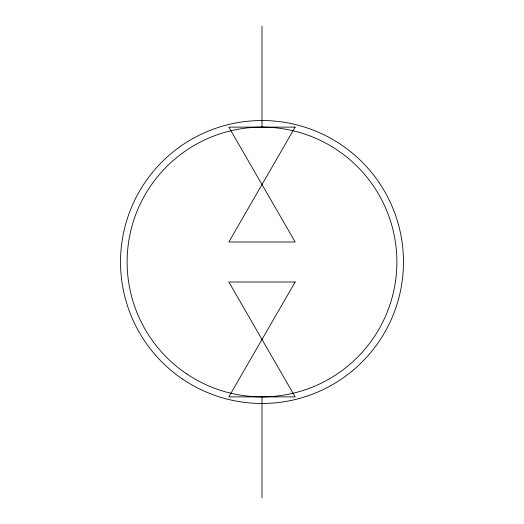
<?xml version="1.0" encoding="UTF-8"?>
<svg xmlns="http://www.w3.org/2000/svg" width="524" height="524" viewBox="0 0 524 524"><rect width="100%" height="100%" fill="white"/><g stroke="black" fill="none" stroke-linecap="round" stroke-linejoin="round"><path stroke-width="0.79" d="M262 26.2L262 127.122M262 396.878L262 497.8M295.156 127.122L228.844 241.99L295.156 241.99L228.844 127.122L295.156 127.122M295.156 282.01L228.844 396.878L295.156 396.878L228.844 282.01L295.156 282.01M186.4 373.697A134.878 134.878 0 0 0 396.537 271.622A134.878 134.878 0 0 0 203.063 140.681A134.878 134.878 0 0 0 186.4 373.697M182.699 379.166A141.48 141.48 0 0 0 403.12 272.094A141.48 141.48 0 0 0 200.181 134.74A141.48 141.48 0 0 0 182.699 379.166"/></g></svg>
